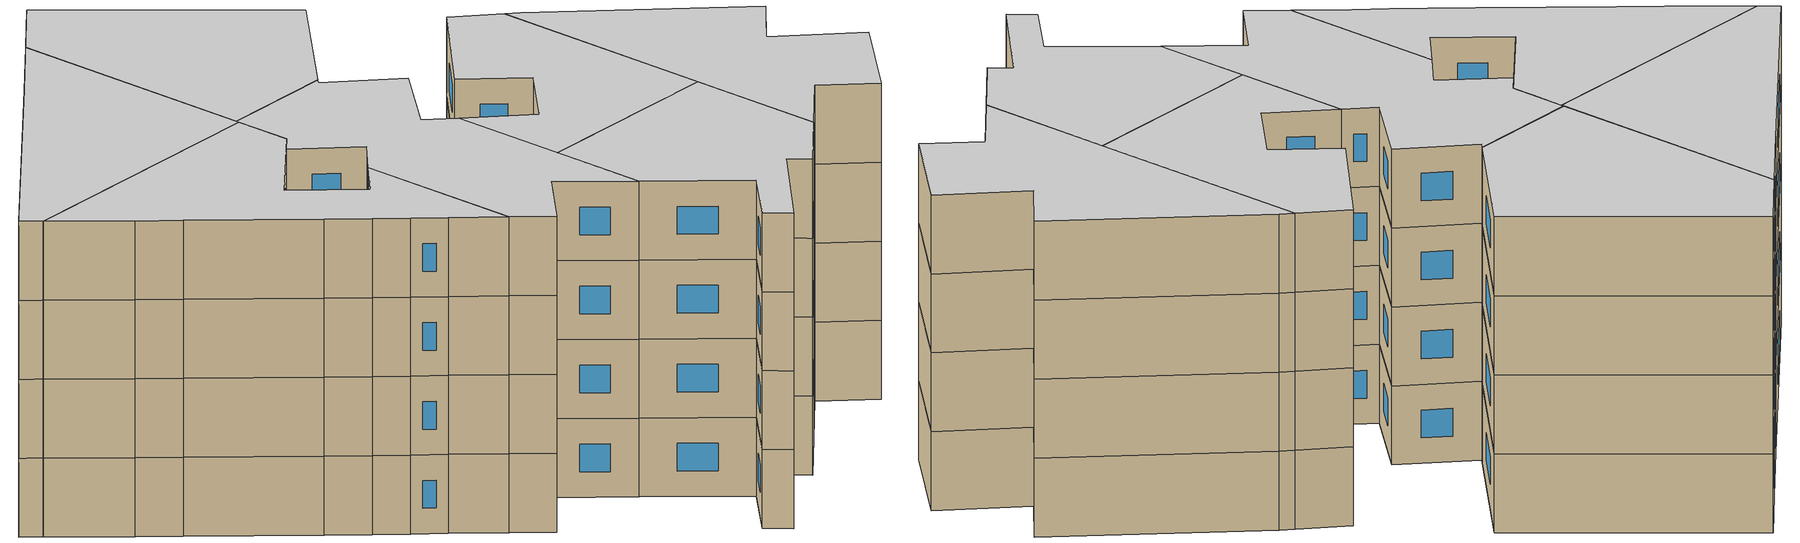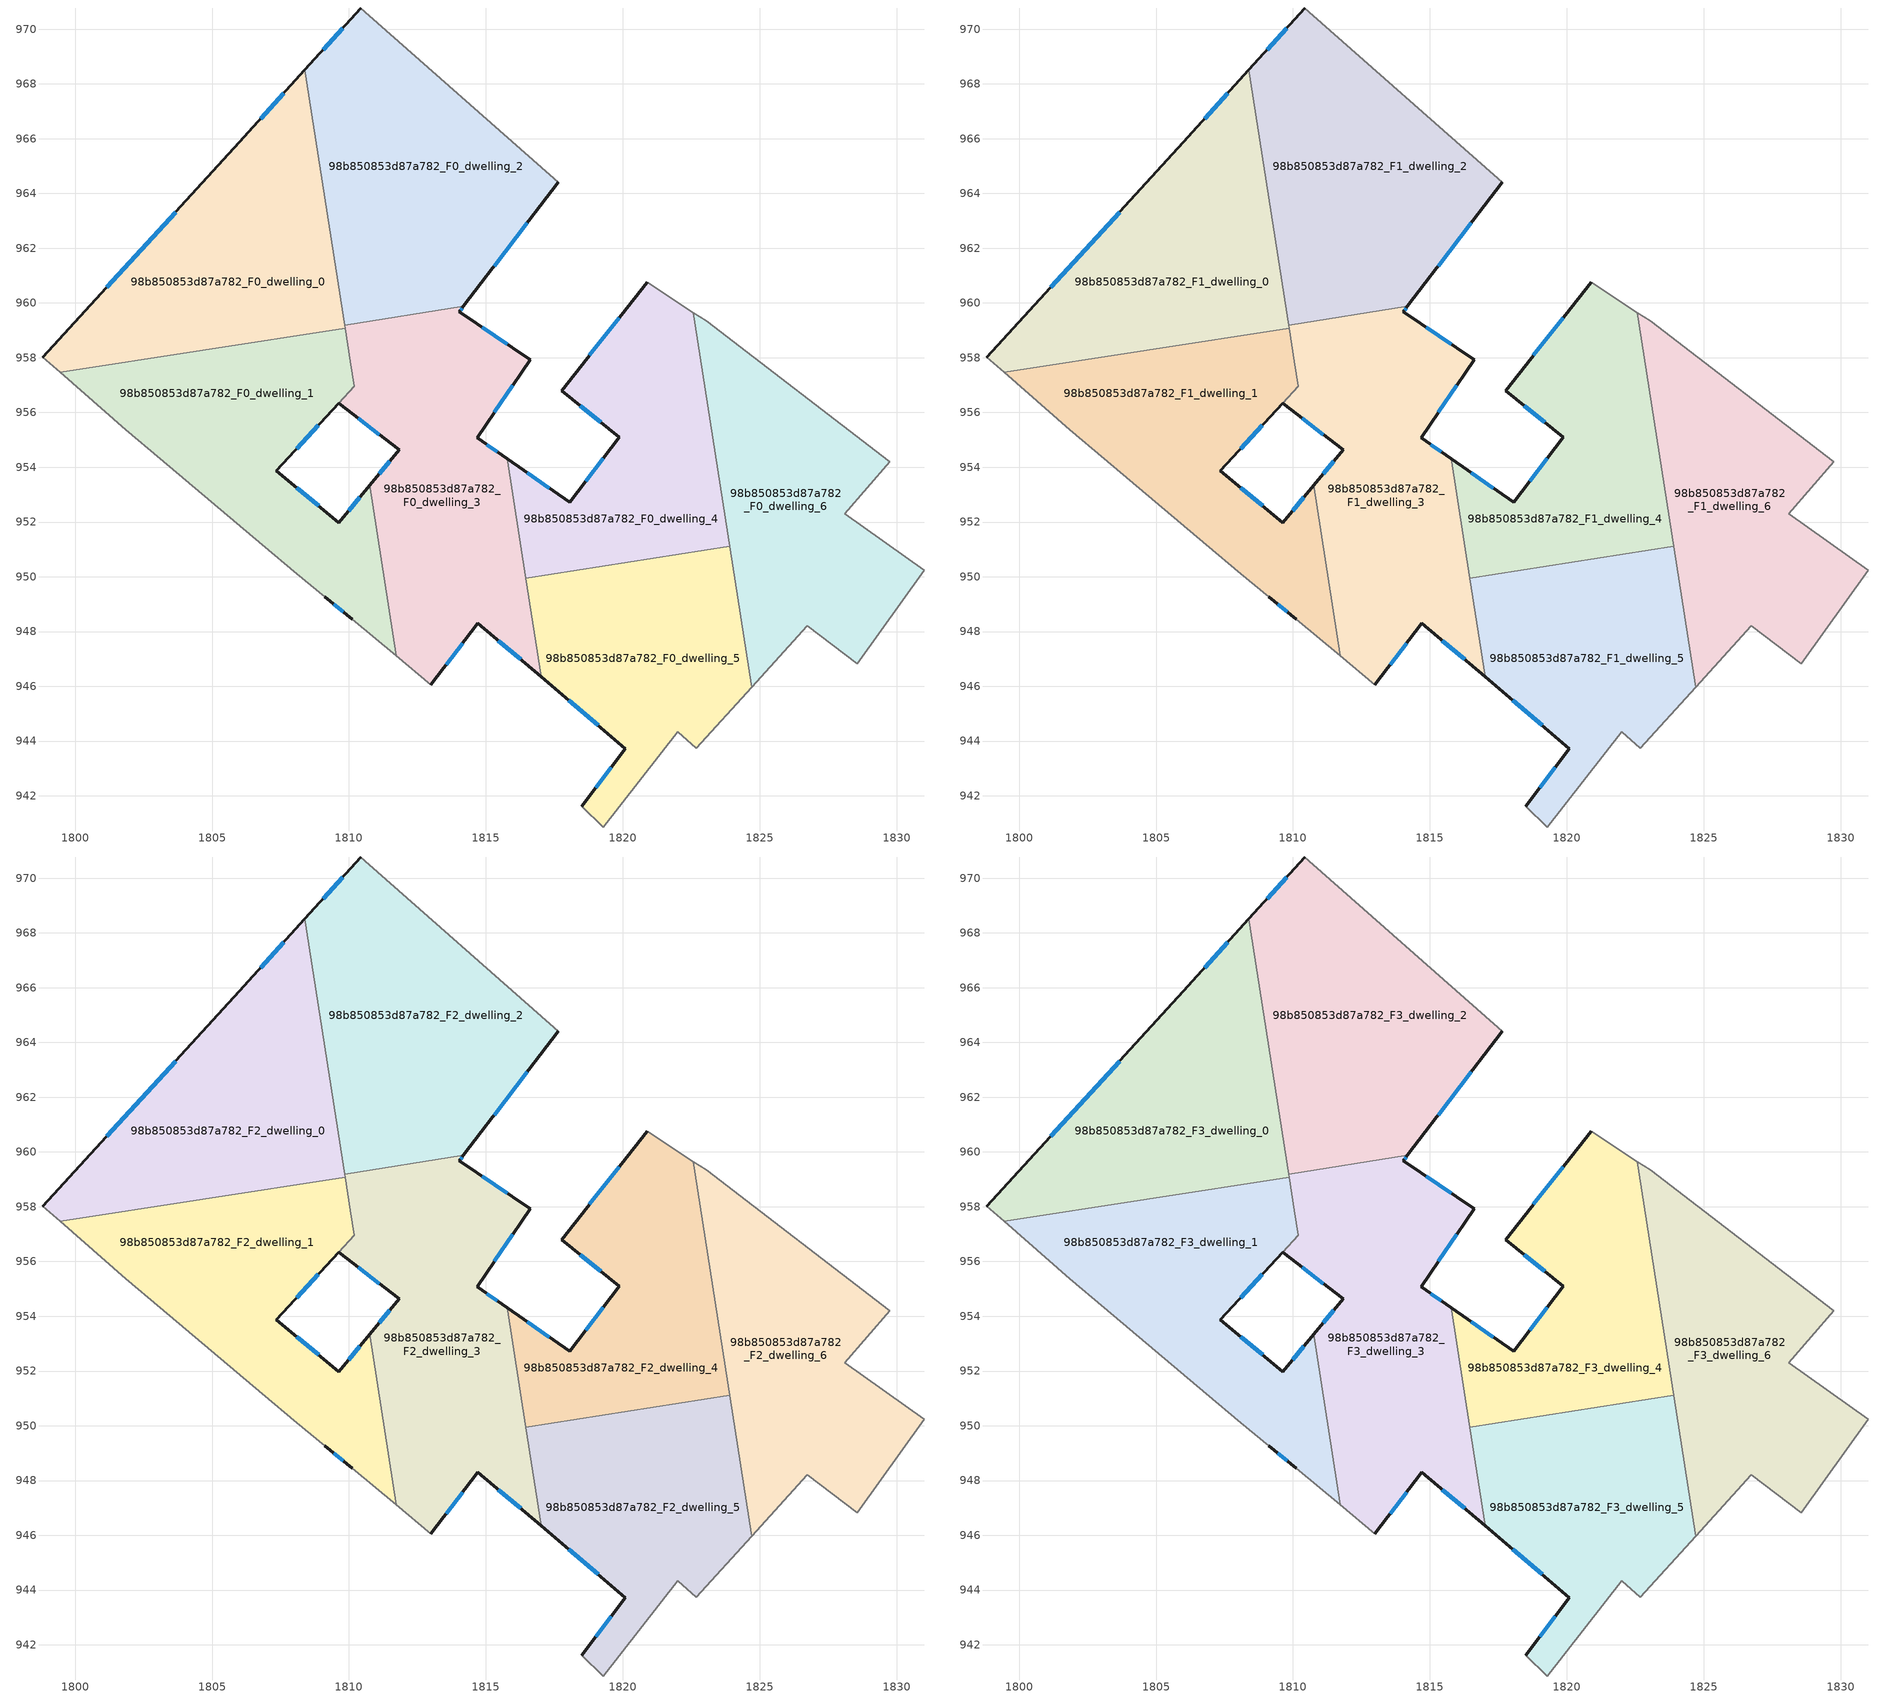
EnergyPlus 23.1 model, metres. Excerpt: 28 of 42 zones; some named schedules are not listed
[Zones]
98b850853d87a782_F0_dwelling_0
 floor ground (EU_floor_Construction): 1808.39,968.52 1809.86,959.08 1799.46,957.46 1798.82,958.02 1806,965.87 z0
 wall outside (EU_wall_Construction): 1808.39,968.52 1806,965.87 1798.82,958.02 z0:3
 wall adiabatic (EU_wall_Construction): 1798.82,958.02 1799.46,957.46 z0:3
 wall to 98b850853d87a782_F0_dwelling_1 (EU_wall_Construction): 1799.46,957.46 1809.86,959.08 z0:3
 wall to 98b850853d87a782_F0_dwelling_2 (EU_wall_Construction): 1809.85,959.19 1808.39,968.52 z0:3
 wall to 98b850853d87a782_F0_dwelling_3 (EU_wall_Construction): 1809.86,959.08 1809.85,959.19 z0:3
 window (EU_Window_Construction): 1807.61,967.66 1806.78,966.73 / 1803.67,963.32 1801.16,960.58 z0.98:2.02
98b850853d87a782_F0_dwelling_1
 floor ground (EU_floor_Construction): 1809.86,959.08 1810.19,956.96 1807.35,953.86 1809.63,951.97 1810.76,953.34 1811.73,947.11 1810.12,948.45 1809.11,949.26 1808.1,950.11 1806.83,951.17 1803.11,954.31 1801.84,955.37 1799.46,957.46 z0
 wall outside (EU_wall_Construction): 1809.11,949.26 1810.12,948.45 / 1810.76,953.34 1809.63,951.97 1807.35,953.86 1809.62,956.33 z0:3
 wall adiabatic (EU_wall_Construction): 1810.12,948.45 1811.73,947.11 / 1799.46,957.46 1801.84,955.37 1803.11,954.31 1806.83,951.17 1808.1,950.11 1809.11,949.26 z0:3
 wall to 98b850853d87a782_F0_dwelling_3 (EU_wall_Construction): 1811.73,947.11 1810.76,953.34 / 1809.62,956.33 1810.19,956.96 1810.05,957.87 1809.86,959.08 z0:3
 window (EU_Window_Construction): 1809.44,949 1809.79,948.72 / 1808.89,952.59 1808.09,953.25 / 1810.39,952.9 1810,952.42 / 1808.09,954.67 1808.88,955.53 z0.98:2.02
98b850853d87a782_F0_dwelling_2
 floor ground (EU_floor_Construction): 1817.64,964.41 1814.18,959.87 1809.85,959.2 1808.39,968.52 1810.43,970.77 z0
 wall outside (EU_wall_Construction): 1814.18,959.87 1817.64,964.41 / 1810.43,970.77 1808.39,968.52 z0:3
 wall adiabatic (EU_wall_Construction): 1817.64,964.41 1810.43,970.77 z0:3
 wall to 98b850853d87a782_F0_dwelling_3 (EU_wall_Construction): 1809.85,959.2 1814.18,959.87 z0:3
 window (EU_Window_Construction): 1815.31,961.35 1816.52,962.94 / 1809.77,970.04 1809.06,969.25 z0.98:2.02
98b850853d87a782_F0_dwelling_3
 floor ground (EU_floor_Construction): 1816.62,957.92 1814.68,955.07 1815.77,954.31 1817.02,946.34 1814.71,948.3 1812.99,946.06 1811.73,947.11 1810.76,953.34 1811.83,954.64 1809.62,956.33 1810.19,956.96 1809.85,959.2 1814.18,959.87 1814.03,959.67 z0
 wall outside (EU_wall_Construction): 1809.62,956.33 1811.83,954.64 1810.76,953.34 / 1815.78,954.31 1814.68,955.07 1816.62,957.92 1814.03,959.67 1814.18,959.87 / 1812.99,946.06 1814.71,948.3 1817.02,946.34 z0:3
 wall adiabatic (EU_wall_Construction): 1811.73,947.11 1812.99,946.06 z0:3
 wall to 98b850853d87a782_F0_dwelling_4 (EU_wall_Construction): 1816.45,949.95 1815.78,954.31 z0:3
 wall to 98b850853d87a782_F0_dwelling_5 (EU_wall_Construction): 1817.02,946.34 1816.45,949.95 z0:3
 window (EU_Window_Construction): 1811.48,954.22 1811.11,953.77 / 1810.34,955.78 1811.11,955.19 / 1814.08,959.74 1814.13,959.81 / 1815.78,958.49 1814.87,959.1 / 1815.31,956 1815.99,957 / 1815.42,954.56 1815.04,954.83 / 1815.46,947.67 1816.27,946.98 / 1813.55,946.79 1814.15,947.58 z0.98:2.02
98b850853d87a782_F0_dwelling_4
 floor ground (EU_floor_Construction): 1822.58,959.65 1823.91,951.12 1816.45,949.95 1815.77,954.31 1818.06,952.72 1819.88,955.09 1817.77,956.79 1820.89,960.75 z0
 wall outside (EU_wall_Construction): 1820.89,960.75 1817.77,956.79 1819.88,955.09 1818.06,952.72 1815.78,954.31 z0:3
 wall adiabatic (EU_wall_Construction): 1822.58,959.65 1820.89,960.75 z0:3
 wall to 98b850853d87a782_F0_dwelling_5 (EU_wall_Construction): 1816.45,949.95 1823.91,951.12 z0:3
 wall to 98b850853d87a782_F0_dwelling_6 (EU_wall_Construction): 1823.91,951.12 1822.58,959.65 z0:3
 window (EU_Window_Construction): 1819.88,959.47 1818.79,958.08 / 1817.32,953.24 1816.52,953.8 / 1819.29,954.32 1818.65,953.49 / 1818.46,956.24 1819.19,955.65 z0.98:2.02
98b850853d87a782_F0_dwelling_5
 floor ground (EU_floor_Construction): 1823.91,951.12 1824.71,945.97 1822.69,943.73 1822.02,944.34 1819.29,940.86 1818.5,941.61 1820.1,943.72 1817.02,946.34 1816.45,949.95 z0
 wall outside (EU_wall_Construction): 1817.02,946.34 1820.1,943.72 1818.5,941.61 z0:3
 wall adiabatic (EU_wall_Construction): 1818.5,941.61 1819.29,940.86 1822.02,944.34 1822.69,943.73 1824.71,945.97 z0:3
 wall to 98b850853d87a782_F0_dwelling_6 (EU_wall_Construction): 1824.71,945.97 1823.91,951.12 z0:3
 window (EU_Window_Construction): 1819.58,943.04 1819.02,942.3 / 1818.02,945.49 1819.1,944.58 z0.98:2.02
98b850853d87a782_F0_dwelling_6
 floor ground (EU_floor_Construction): 1829.75,954.2 1828.11,952.3 1831.01,950.25 1828.57,946.82 1826.74,948.21 1824.71,945.97 1822.58,959.65 1823.05,959.34 z0
 wall adiabatic (EU_wall_Construction): 1824.71,945.97 1826.74,948.21 1828.57,946.82 1831.01,950.25 1828.11,952.3 1829.75,954.2 1823.05,959.34 1822.58,959.65 z0:3
98b850853d87a782_F1_dwelling_0
 floor to 98b850853d87a782_F0_dwelling_0 (EU_floor_Construction): 1808.39,968.52 1809.86,959.08 1799.46,957.46 1798.82,958.02 1806,965.87 z3
 wall outside (EU_wall_Construction): 1808.39,968.52 1806,965.87 1798.82,958.02 z3:6
 wall adiabatic (EU_wall_Construction): 1798.82,958.02 1799.46,957.46 z3:6
 wall to 98b850853d87a782_F1_dwelling_1 (EU_wall_Construction): 1799.46,957.46 1809.86,959.08 z3:6
 wall to 98b850853d87a782_F1_dwelling_2 (EU_wall_Construction): 1809.85,959.19 1808.39,968.52 z3:6
 wall to 98b850853d87a782_F1_dwelling_3 (EU_wall_Construction): 1809.86,959.08 1809.85,959.19 z3:6
 window (EU_Window_Construction): 1807.61,967.66 1806.78,966.73 / 1803.67,963.32 1801.16,960.58 z3.98:5.02
98b850853d87a782_F1_dwelling_1
 floor to 98b850853d87a782_F0_dwelling_1 (EU_floor_Construction): 1809.86,959.08 1810.19,956.96 1807.35,953.86 1809.63,951.97 1810.76,953.34 1811.73,947.11 1810.12,948.45 1809.11,949.26 1808.1,950.11 1806.83,951.17 1803.11,954.31 1801.84,955.37 1799.46,957.46 z3
 wall outside (EU_wall_Construction): 1809.11,949.26 1810.12,948.45 / 1810.76,953.34 1809.63,951.97 1807.35,953.86 1809.62,956.33 z3:6
 wall adiabatic (EU_wall_Construction): 1810.12,948.45 1811.73,947.11 / 1799.46,957.46 1801.84,955.37 1803.11,954.31 1806.83,951.17 1808.1,950.11 1809.11,949.26 z3:6
 wall to 98b850853d87a782_F1_dwelling_3 (EU_wall_Construction): 1811.73,947.11 1810.76,953.34 / 1809.62,956.33 1810.19,956.96 1810.05,957.87 1809.86,959.08 z3:6
 window (EU_Window_Construction): 1809.44,949 1809.79,948.72 / 1808.89,952.59 1808.09,953.25 / 1810.39,952.9 1810,952.42 / 1808.09,954.67 1808.88,955.53 z3.98:5.02
98b850853d87a782_F1_dwelling_2
 floor to 98b850853d87a782_F0_dwelling_2 (EU_floor_Construction): 1817.64,964.41 1814.18,959.87 1809.85,959.2 1808.39,968.52 1810.43,970.77 z3
 wall outside (EU_wall_Construction): 1814.18,959.87 1817.64,964.41 / 1810.43,970.77 1808.39,968.52 z3:6
 wall adiabatic (EU_wall_Construction): 1817.64,964.41 1810.43,970.77 z3:6
 wall to 98b850853d87a782_F1_dwelling_3 (EU_wall_Construction): 1809.85,959.2 1814.18,959.87 z3:6
 window (EU_Window_Construction): 1815.31,961.35 1816.52,962.94 / 1809.77,970.04 1809.06,969.25 z3.98:5.02
98b850853d87a782_F1_dwelling_3
 floor to 98b850853d87a782_F0_dwelling_3 (EU_floor_Construction): 1816.62,957.92 1814.68,955.07 1815.77,954.31 1817.02,946.34 1814.71,948.3 1812.99,946.06 1811.73,947.11 1810.76,953.34 1811.83,954.64 1809.62,956.33 1810.19,956.96 1809.85,959.2 1814.18,959.87 1814.03,959.67 z3
 wall outside (EU_wall_Construction): 1809.62,956.33 1811.83,954.64 1810.76,953.34 / 1815.78,954.31 1814.68,955.07 1816.62,957.92 1814.03,959.67 1814.18,959.87 / 1812.99,946.06 1814.71,948.3 1817.02,946.34 z3:6
 wall adiabatic (EU_wall_Construction): 1811.73,947.11 1812.99,946.06 z3:6
 wall to 98b850853d87a782_F1_dwelling_4 (EU_wall_Construction): 1816.45,949.95 1815.78,954.31 z3:6
 wall to 98b850853d87a782_F1_dwelling_5 (EU_wall_Construction): 1817.02,946.34 1816.45,949.95 z3:6
 window (EU_Window_Construction): 1811.48,954.22 1811.11,953.77 / 1810.34,955.78 1811.11,955.19 / 1814.08,959.74 1814.13,959.81 / 1815.78,958.49 1814.87,959.1 / 1815.31,956 1815.99,957 / 1815.42,954.56 1815.04,954.83 / 1815.46,947.67 1816.27,946.98 / 1813.55,946.79 1814.15,947.58 z3.98:5.02
98b850853d87a782_F1_dwelling_4
 floor to 98b850853d87a782_F0_dwelling_4 (EU_floor_Construction): 1822.58,959.65 1823.91,951.12 1816.45,949.95 1815.77,954.31 1818.06,952.72 1819.88,955.09 1817.77,956.79 1820.89,960.75 z3
 wall outside (EU_wall_Construction): 1820.89,960.75 1817.77,956.79 1819.88,955.09 1818.06,952.72 1815.78,954.31 z3:6
 wall adiabatic (EU_wall_Construction): 1822.58,959.65 1820.89,960.75 z3:6
 wall to 98b850853d87a782_F1_dwelling_5 (EU_wall_Construction): 1816.45,949.95 1823.91,951.12 z3:6
 wall to 98b850853d87a782_F1_dwelling_6 (EU_wall_Construction): 1823.91,951.12 1822.58,959.65 z3:6
 window (EU_Window_Construction): 1819.88,959.47 1818.79,958.08 / 1817.32,953.24 1816.52,953.8 / 1819.29,954.32 1818.65,953.49 / 1818.46,956.24 1819.19,955.65 z3.98:5.02
98b850853d87a782_F1_dwelling_5
 floor to 98b850853d87a782_F0_dwelling_5 (EU_floor_Construction): 1823.91,951.12 1824.71,945.97 1822.69,943.73 1822.02,944.34 1819.29,940.86 1818.5,941.61 1820.1,943.72 1817.02,946.34 1816.45,949.95 z3
 wall outside (EU_wall_Construction): 1817.02,946.34 1820.1,943.72 1818.5,941.61 z3:6
 wall adiabatic (EU_wall_Construction): 1818.5,941.61 1819.29,940.86 1822.02,944.34 1822.69,943.73 1824.71,945.97 z3:6
 wall to 98b850853d87a782_F1_dwelling_6 (EU_wall_Construction): 1824.71,945.97 1823.91,951.12 z3:6
 window (EU_Window_Construction): 1819.58,943.04 1819.02,942.3 / 1818.02,945.49 1819.1,944.58 z3.98:5.02
98b850853d87a782_F1_dwelling_6
 floor to 98b850853d87a782_F0_dwelling_6 (EU_floor_Construction): 1829.75,954.2 1828.11,952.3 1831.01,950.25 1828.57,946.82 1826.74,948.21 1824.71,945.97 1822.58,959.65 1823.05,959.34 z3
 wall adiabatic (EU_wall_Construction): 1824.71,945.97 1826.74,948.21 1828.57,946.82 1831.01,950.25 1828.11,952.3 1829.75,954.2 1823.05,959.34 1822.58,959.65 z3:6
98b850853d87a782_F2_dwelling_0
 floor to 98b850853d87a782_F1_dwelling_0 (EU_floor_Construction): 1808.39,968.52 1809.86,959.08 1799.46,957.46 1798.82,958.02 1806,965.87 z6
 wall outside (EU_wall_Construction): 1808.39,968.52 1806,965.87 1798.82,958.02 z6:9
 wall adiabatic (EU_wall_Construction): 1798.82,958.02 1799.46,957.46 z6:9
 wall to 98b850853d87a782_F2_dwelling_1 (EU_wall_Construction): 1799.46,957.46 1809.86,959.08 z6:9
 wall to 98b850853d87a782_F2_dwelling_2 (EU_wall_Construction): 1809.85,959.19 1808.39,968.52 z6:9
 wall to 98b850853d87a782_F2_dwelling_3 (EU_wall_Construction): 1809.86,959.08 1809.85,959.19 z6:9
 window (EU_Window_Construction): 1807.61,967.66 1806.78,966.73 / 1803.67,963.32 1801.16,960.58 z6.98:8.02
98b850853d87a782_F2_dwelling_1
 floor to 98b850853d87a782_F1_dwelling_1 (EU_floor_Construction): 1809.86,959.08 1810.19,956.96 1807.35,953.86 1809.63,951.97 1810.76,953.34 1811.73,947.11 1810.12,948.45 1809.11,949.26 1808.1,950.11 1806.83,951.17 1803.11,954.31 1801.84,955.37 1799.46,957.46 z6
 wall outside (EU_wall_Construction): 1809.11,949.26 1810.12,948.45 / 1810.76,953.34 1809.63,951.97 1807.35,953.86 1809.62,956.33 z6:9
 wall adiabatic (EU_wall_Construction): 1810.12,948.45 1811.73,947.11 / 1799.46,957.46 1801.84,955.37 1803.11,954.31 1806.83,951.17 1808.1,950.11 1809.11,949.26 z6:9
 wall to 98b850853d87a782_F2_dwelling_3 (EU_wall_Construction): 1811.73,947.11 1810.76,953.34 / 1809.62,956.33 1810.19,956.96 1810.05,957.87 1809.86,959.08 z6:9
 window (EU_Window_Construction): 1809.44,949 1809.79,948.72 / 1808.89,952.59 1808.09,953.25 / 1810.39,952.9 1810,952.42 / 1808.09,954.67 1808.88,955.53 z6.98:8.02
98b850853d87a782_F2_dwelling_2
 floor to 98b850853d87a782_F1_dwelling_2 (EU_floor_Construction): 1817.64,964.41 1814.18,959.87 1809.85,959.2 1808.39,968.52 1810.43,970.77 z6
 wall outside (EU_wall_Construction): 1814.18,959.87 1817.64,964.41 / 1810.43,970.77 1808.39,968.52 z6:9
 wall adiabatic (EU_wall_Construction): 1817.64,964.41 1810.43,970.77 z6:9
 wall to 98b850853d87a782_F2_dwelling_3 (EU_wall_Construction): 1809.85,959.2 1814.18,959.87 z6:9
 window (EU_Window_Construction): 1815.31,961.35 1816.52,962.94 / 1809.77,970.04 1809.06,969.25 z6.98:8.02
98b850853d87a782_F2_dwelling_3
 floor to 98b850853d87a782_F1_dwelling_3 (EU_floor_Construction): 1816.62,957.92 1814.68,955.07 1815.77,954.31 1817.02,946.34 1814.71,948.3 1812.99,946.06 1811.73,947.11 1810.76,953.34 1811.83,954.64 1809.62,956.33 1810.19,956.96 1809.85,959.2 1814.18,959.87 1814.03,959.67 z6
 wall outside (EU_wall_Construction): 1809.62,956.33 1811.83,954.64 1810.76,953.34 / 1815.78,954.31 1814.68,955.07 1816.62,957.92 1814.03,959.67 1814.18,959.87 / 1812.99,946.06 1814.71,948.3 1817.02,946.34 z6:9
 wall adiabatic (EU_wall_Construction): 1811.73,947.11 1812.99,946.06 z6:9
 wall to 98b850853d87a782_F2_dwelling_4 (EU_wall_Construction): 1816.45,949.95 1815.78,954.31 z6:9
 wall to 98b850853d87a782_F2_dwelling_5 (EU_wall_Construction): 1817.02,946.34 1816.45,949.95 z6:9
 window (EU_Window_Construction): 1811.48,954.22 1811.11,953.77 / 1810.34,955.78 1811.11,955.19 / 1814.08,959.74 1814.13,959.81 / 1815.78,958.49 1814.87,959.1 / 1815.31,956 1815.99,957 / 1815.42,954.56 1815.04,954.83 / 1815.46,947.67 1816.27,946.98 / 1813.55,946.79 1814.15,947.58 z6.98:8.02
98b850853d87a782_F2_dwelling_4
 floor to 98b850853d87a782_F1_dwelling_4 (EU_floor_Construction): 1822.58,959.65 1823.91,951.12 1816.45,949.95 1815.77,954.31 1818.06,952.72 1819.88,955.09 1817.77,956.79 1820.89,960.75 z6
 wall outside (EU_wall_Construction): 1820.89,960.75 1817.77,956.79 1819.88,955.09 1818.06,952.72 1815.78,954.31 z6:9
 wall adiabatic (EU_wall_Construction): 1822.58,959.65 1820.89,960.75 z6:9
 wall to 98b850853d87a782_F2_dwelling_5 (EU_wall_Construction): 1816.45,949.95 1823.91,951.12 z6:9
 wall to 98b850853d87a782_F2_dwelling_6 (EU_wall_Construction): 1823.91,951.12 1822.58,959.65 z6:9
 window (EU_Window_Construction): 1819.88,959.47 1818.79,958.08 / 1817.32,953.24 1816.52,953.8 / 1819.29,954.32 1818.65,953.49 / 1818.46,956.24 1819.19,955.65 z6.98:8.02
98b850853d87a782_F2_dwelling_5
 floor to 98b850853d87a782_F1_dwelling_5 (EU_floor_Construction): 1823.91,951.12 1824.71,945.97 1822.69,943.73 1822.02,944.34 1819.29,940.86 1818.5,941.61 1820.1,943.72 1817.02,946.34 1816.45,949.95 z6
 wall outside (EU_wall_Construction): 1817.02,946.34 1820.1,943.72 1818.5,941.61 z6:9
 wall adiabatic (EU_wall_Construction): 1818.5,941.61 1819.29,940.86 1822.02,944.34 1822.69,943.73 1824.71,945.97 z6:9
 wall to 98b850853d87a782_F2_dwelling_6 (EU_wall_Construction): 1824.71,945.97 1823.91,951.12 z6:9
 window (EU_Window_Construction): 1819.58,943.04 1819.02,942.3 / 1818.02,945.49 1819.1,944.58 z6.98:8.02
98b850853d87a782_F2_dwelling_6
 floor to 98b850853d87a782_F1_dwelling_6 (EU_floor_Construction): 1829.75,954.2 1828.11,952.3 1831.01,950.25 1828.57,946.82 1826.74,948.21 1824.71,945.97 1822.58,959.65 1823.05,959.34 z6
 wall adiabatic (EU_wall_Construction): 1824.71,945.97 1826.74,948.21 1828.57,946.82 1831.01,950.25 1828.11,952.3 1829.75,954.2 1823.05,959.34 1822.58,959.65 z6:9
98b850853d87a782_F3_dwelling_0
 floor to 98b850853d87a782_F2_dwelling_0 (EU_floor_Construction): 1808.39,968.52 1809.86,959.08 1799.46,957.46 1798.82,958.02 1806,965.87 z9
 wall outside (EU_wall_Construction): 1808.39,968.52 1806,965.87 1798.82,958.02 z9:12
 wall adiabatic (EU_wall_Construction): 1798.82,958.02 1799.46,957.46 z9:12
 wall to 98b850853d87a782_F3_dwelling_1 (EU_wall_Construction): 1799.46,957.46 1809.86,959.08 z9:12
 wall to 98b850853d87a782_F3_dwelling_2 (EU_wall_Construction): 1809.85,959.19 1808.39,968.52 z9:12
 wall to 98b850853d87a782_F3_dwelling_3 (EU_wall_Construction): 1809.86,959.08 1809.85,959.19 z9:12
 window (EU_Window_Construction): 1807.61,967.66 1806.78,966.73 / 1803.67,963.32 1801.16,960.58 z9.98:11.02
 ceiling to 98b850853d87a782_F4_dwelling_0 (EU_floor_Construction): 1809.86,959.08 1808.39,968.52 1806,965.87 1798.82,958.02 1799.46,957.46 z12
98b850853d87a782_F3_dwelling_1
 floor to 98b850853d87a782_F2_dwelling_1 (EU_floor_Construction): 1809.86,959.08 1810.19,956.96 1807.35,953.86 1809.63,951.97 1810.76,953.34 1811.73,947.11 1810.12,948.45 1809.11,949.26 1808.1,950.11 1806.83,951.17 1803.11,954.31 1801.84,955.37 1799.46,957.46 z9
 wall outside (EU_wall_Construction): 1809.11,949.26 1810.12,948.45 / 1810.76,953.34 1809.63,951.97 1807.35,953.86 1809.62,956.33 z9:12
 wall adiabatic (EU_wall_Construction): 1810.12,948.45 1811.73,947.11 / 1799.46,957.46 1801.84,955.37 1803.11,954.31 1806.83,951.17 1808.1,950.11 1809.11,949.26 z9:12
 wall to 98b850853d87a782_F3_dwelling_3 (EU_wall_Construction): 1811.73,947.11 1810.76,953.34 / 1809.62,956.33 1810.19,956.96 1810.05,957.87 1809.86,959.08 z9:12
 window (EU_Window_Construction): 1809.44,949 1809.79,948.72 / 1808.89,952.59 1808.09,953.25 / 1810.39,952.9 1810,952.42 / 1808.09,954.67 1808.88,955.53 z9.98:11.02
 ceiling to 98b850853d87a782_F4_dwelling_1 (EU_floor_Construction): 1811.73,947.11 1810.76,953.34 1809.63,951.97 1807.35,953.86 1810.19,956.96 1809.86,959.08 1799.46,957.46 1801.84,955.37 1803.11,954.31 1806.83,951.17 1808.1,950.11 1809.11,949.26 1810.12,948.45 z12
98b850853d87a782_F3_dwelling_2
 floor to 98b850853d87a782_F2_dwelling_2 (EU_floor_Construction): 1817.64,964.41 1814.18,959.87 1809.85,959.2 1808.39,968.52 1810.43,970.77 z9
 wall outside (EU_wall_Construction): 1814.18,959.87 1817.64,964.41 / 1810.43,970.77 1808.39,968.52 z9:12
 wall adiabatic (EU_wall_Construction): 1817.64,964.41 1810.43,970.77 z9:12
 wall to 98b850853d87a782_F3_dwelling_3 (EU_wall_Construction): 1809.85,959.2 1814.18,959.87 z9:12
 window (EU_Window_Construction): 1815.31,961.35 1816.52,962.94 / 1809.77,970.04 1809.06,969.25 z9.98:11.02
 ceiling to 98b850853d87a782_F4_dwelling_2 (EU_floor_Construction): 1814.18,959.87 1817.64,964.41 1810.43,970.77 1808.39,968.52 1809.85,959.2 z12
98b850853d87a782_F3_dwelling_3
 floor to 98b850853d87a782_F2_dwelling_3 (EU_floor_Construction): 1816.62,957.92 1814.68,955.07 1815.77,954.31 1817.02,946.34 1814.71,948.3 1812.99,946.06 1811.73,947.11 1810.76,953.34 1811.83,954.64 1809.62,956.33 1810.19,956.96 1809.85,959.2 1814.18,959.87 1814.03,959.67 z9
 wall outside (EU_wall_Construction): 1809.62,956.33 1811.83,954.64 1810.76,953.34 / 1815.78,954.31 1814.68,955.07 1816.62,957.92 1814.03,959.67 1814.18,959.87 / 1812.99,946.06 1814.71,948.3 1817.02,946.34 z9:12
 wall adiabatic (EU_wall_Construction): 1811.73,947.11 1812.99,946.06 z9:12
 wall to 98b850853d87a782_F3_dwelling_4 (EU_wall_Construction): 1816.45,949.95 1815.78,954.31 z9:12
 wall to 98b850853d87a782_F3_dwelling_5 (EU_wall_Construction): 1817.02,946.34 1816.45,949.95 z9:12
 window (EU_Window_Construction): 1811.48,954.22 1811.11,953.77 / 1810.34,955.78 1811.11,955.19 / 1814.08,959.74 1814.13,959.81 / 1815.78,958.49 1814.87,959.1 / 1815.31,956 1815.99,957 / 1815.42,954.56 1815.04,954.83 / 1815.46,947.67 1816.27,946.98 / 1813.55,946.79 1814.15,947.58 z9.98:11.02
 ceiling to 98b850853d87a782_F4_dwelling_3 (EU_floor_Construction): 1817.02,946.34 1815.77,954.31 1814.68,955.07 1816.62,957.92 1814.03,959.67 1814.18,959.87 1809.85,959.2 1810.19,956.96 1809.62,956.33 1811.83,954.64 1810.76,953.34 1811.73,947.11 1812.99,946.06 1814.71,948.3 z12
98b850853d87a782_F3_dwelling_4
 floor to 98b850853d87a782_F2_dwelling_4 (EU_floor_Construction): 1822.58,959.65 1823.91,951.12 1816.45,949.95 1815.77,954.31 1818.06,952.72 1819.88,955.09 1817.77,956.79 1820.89,960.75 z9
 wall outside (EU_wall_Construction): 1820.89,960.75 1817.77,956.79 1819.88,955.09 1818.06,952.72 1815.78,954.31 z9:12
 wall adiabatic (EU_wall_Construction): 1822.58,959.65 1820.89,960.75 z9:12
 wall to 98b850853d87a782_F3_dwelling_5 (EU_wall_Construction): 1816.45,949.95 1823.91,951.12 z9:12
 wall to 98b850853d87a782_F3_dwelling_6 (EU_wall_Construction): 1823.91,951.12 1822.58,959.65 z9:12
 window (EU_Window_Construction): 1819.88,959.47 1818.79,958.08 / 1817.32,953.24 1816.52,953.8 / 1819.29,954.32 1818.65,953.49 / 1818.46,956.24 1819.19,955.65 z9.98:11.02
 ceiling to 98b850853d87a782_F4_dwelling_4 (EU_floor_Construction): 1823.91,951.12 1822.58,959.65 1820.89,960.75 1817.77,956.79 1819.88,955.09 1818.06,952.72 1815.77,954.31 1816.45,949.95 z12
98b850853d87a782_F3_dwelling_5
 floor to 98b850853d87a782_F2_dwelling_5 (EU_floor_Construction): 1823.91,951.12 1824.71,945.97 1822.69,943.73 1822.02,944.34 1819.29,940.86 1818.5,941.61 1820.1,943.72 1817.02,946.34 1816.45,949.95 z9
 wall outside (EU_wall_Construction): 1817.02,946.34 1820.1,943.72 1818.5,941.61 z9:12
 wall adiabatic (EU_wall_Construction): 1818.5,941.61 1819.29,940.86 1822.02,944.34 1822.69,943.73 1824.71,945.97 z9:12
 wall to 98b850853d87a782_F3_dwelling_6 (EU_wall_Construction): 1824.71,945.97 1823.91,951.12 z9:12
 window (EU_Window_Construction): 1819.58,943.04 1819.02,942.3 / 1818.02,945.49 1819.1,944.58 z9.98:11.02
 ceiling to 98b850853d87a782_F4_dwelling_5 (EU_floor_Construction): 1822.69,943.73 1824.71,945.97 1823.91,951.12 1816.45,949.95 1817.02,946.34 1820.1,943.72 1818.5,941.61 1819.29,940.86 1822.02,944.34 z12
98b850853d87a782_F3_dwelling_6
 floor to 98b850853d87a782_F2_dwelling_6 (EU_floor_Construction): 1829.75,954.2 1828.11,952.3 1831.01,950.25 1828.57,946.82 1826.74,948.21 1824.71,945.97 1822.58,959.65 1823.05,959.34 z9
 wall adiabatic (EU_wall_Construction): 1824.71,945.97 1826.74,948.21 1828.57,946.82 1831.01,950.25 1828.11,952.3 1829.75,954.2 1823.05,959.34 1822.58,959.65 z9:12
 ceiling to 98b850853d87a782_F4_dwelling_6 (EU_floor_Construction): 1828.57,946.82 1831.01,950.25 1828.11,952.3 1829.75,954.2 1823.05,959.34 1822.58,959.65 1824.71,945.97 1826.74,948.21 z12
[Building]
EU S2 Campaign: North Axis=0; Terrain=City; Solar Distribution=FullExterior
[Site:Location]
Bologna: Latitude=44.5; Longitude=11.25; Time Zone=1; Elevation=37
[SizingPeriod:WeatherFileDays]
AnnualSizingPeriod: Begin Month=1; Begin Day of Month=1; End Month=12; End Day of Month=31; Day of Week for Start Day=Monday; Use Weather File Daylight Saving Period=No; Use Weather File Rain and Snow Indicators=No
[MATERIAL]
EU_InternalMass_Material: Roughness=MediumRough; Thickness=0.1; Conductivity=1; Density=1800; Specific Heat=900; Thermal Absorptance=0.9; Solar Absorptance=0.7; Visible Absorptance=0.7
[MATERIAL:NOMASS] Roughness=MediumRough; Thermal Absorptance=0.9; Solar Absorptance=0.7; Visible Absorptance=0.7
Name | Thermal Resistance
EU_wall_NoMass | 0.905828
EU_floor_NoMass | 0.67114
[WINDOWMATERIAL:SIMPLEGLAZINGSYSTEM]
EU_Window_SimpleGlazing: UFactor=4.52486; Solar Heat Gain Coefficient=0.85; Visible Transmittance=0.85
[CONSTRUCTION]
EU_wall_Construction: EU_wall_NoMass
EU_floor_Construction: EU_floor_NoMass
EU_Window_Construction: EU_Window_SimpleGlazing
EU_InternalMass_Construction: EU_InternalMass_Material
[ZONE] Type=1; Multiplier=1; Ceiling Height=autocalculate; Floor Area=autocalculate; Part of Total Floor Area=Yes
Name | Volume
98b850853d87a782_F0_dwelling_0; 98b850853d87a782_F1_dwelling_0; 98b850853d87a782_F2_dwelling_0; 98b850853d87a782_F3_dwelling_0 | 168.584
98b850853d87a782_F0_dwelling_1; 98b850853d87a782_F1_dwelling_1; 98b850853d87a782_F2_dwelling_1; 98b850853d87a782_F3_dwelling_1 | 167.365
98b850853d87a782_F0_dwelling_2 | 190.271
98b850853d87a782_F1_dwelling_2; 98b850853d87a782_F2_dwelling_2; 98b850853d87a782_F3_dwelling_2 | 190.272
98b850853d87a782_F0_dwelling_3 | 191.492
98b850853d87a782_F1_dwelling_3; 98b850853d87a782_F2_dwelling_3; 98b850853d87a782_F3_dwelling_3 | 191.493
98b850853d87a782_F0_dwelling_4; 98b850853d87a782_F1_dwelling_4; 98b850853d87a782_F2_dwelling_4; 98b850853d87a782_F3_dwelling_4 | 146.896
98b850853d87a782_F0_dwelling_5; 98b850853d87a782_F1_dwelling_5; 98b850853d87a782_F2_dwelling_5; 98b850853d87a782_F3_dwelling_5 | 146.917
98b850853d87a782_F0_dwelling_6; 98b850853d87a782_F1_dwelling_6; 98b850853d87a782_F2_dwelling_6; 98b850853d87a782_F3_dwelling_6 | 168.604
[INTERNALMASS] Construction=EU_InternalMass_Construction
Name | Zone or ZoneList | Surface Area
98b850853d87a782_F0_dwelling_0_EU_InternalMass | 98b850853d87a782_F0_dwelling_0 | 56.1932
98b850853d87a782_F0_dwelling_1_EU_InternalMass | 98b850853d87a782_F0_dwelling_1 | 55.7898
98b850853d87a782_F0_dwelling_2_EU_InternalMass | 98b850853d87a782_F0_dwelling_2 | 63.4237
98b850853d87a782_F0_dwelling_3_EU_InternalMass | 98b850853d87a782_F0_dwelling_3 | 63.8305
98b850853d87a782_F0_dwelling_4_EU_InternalMass | 98b850853d87a782_F0_dwelling_4 | 48.9677
98b850853d87a782_F0_dwelling_5_EU_InternalMass | 98b850853d87a782_F0_dwelling_5 | 48.9725
98b850853d87a782_F0_dwelling_6_EU_InternalMass | 98b850853d87a782_F0_dwelling_6 | 56.2008
98b850853d87a782_F1_dwelling_0_EU_InternalMass | 98b850853d87a782_F1_dwelling_0 | 56.1932
98b850853d87a782_F1_dwelling_1_EU_InternalMass | 98b850853d87a782_F1_dwelling_1 | 55.7898
98b850853d87a782_F1_dwelling_2_EU_InternalMass | 98b850853d87a782_F1_dwelling_2 | 63.4237
98b850853d87a782_F1_dwelling_3_EU_InternalMass | 98b850853d87a782_F1_dwelling_3 | 63.8305
98b850853d87a782_F1_dwelling_4_EU_InternalMass | 98b850853d87a782_F1_dwelling_4 | 48.9677
98b850853d87a782_F1_dwelling_5_EU_InternalMass | 98b850853d87a782_F1_dwelling_5 | 48.9725
98b850853d87a782_F1_dwelling_6_EU_InternalMass | 98b850853d87a782_F1_dwelling_6 | 56.2008
98b850853d87a782_F2_dwelling_0_EU_InternalMass | 98b850853d87a782_F2_dwelling_0 | 56.1932
98b850853d87a782_F2_dwelling_1_EU_InternalMass | 98b850853d87a782_F2_dwelling_1 | 55.7898
98b850853d87a782_F2_dwelling_2_EU_InternalMass | 98b850853d87a782_F2_dwelling_2 | 63.4237
98b850853d87a782_F2_dwelling_3_EU_InternalMass | 98b850853d87a782_F2_dwelling_3 | 63.8305
98b850853d87a782_F2_dwelling_4_EU_InternalMass | 98b850853d87a782_F2_dwelling_4 | 48.9677
98b850853d87a782_F2_dwelling_5_EU_InternalMass | 98b850853d87a782_F2_dwelling_5 | 48.9725
98b850853d87a782_F2_dwelling_6_EU_InternalMass | 98b850853d87a782_F2_dwelling_6 | 56.2008
98b850853d87a782_F3_dwelling_0_EU_InternalMass | 98b850853d87a782_F3_dwelling_0 | 56.1932
98b850853d87a782_F3_dwelling_1_EU_InternalMass | 98b850853d87a782_F3_dwelling_1 | 55.7898
98b850853d87a782_F3_dwelling_2_EU_InternalMass | 98b850853d87a782_F3_dwelling_2 | 63.4237
98b850853d87a782_F3_dwelling_3_EU_InternalMass | 98b850853d87a782_F3_dwelling_3 | 63.8305
98b850853d87a782_F3_dwelling_4_EU_InternalMass | 98b850853d87a782_F3_dwelling_4 | 48.9677
98b850853d87a782_F3_dwelling_5_EU_InternalMass | 98b850853d87a782_F3_dwelling_5 | 48.9725
98b850853d87a782_F3_dwelling_6_EU_InternalMass | 98b850853d87a782_F3_dwelling_6 | 56.2008
[OTHEREQUIPMENT] Fuel Type=Electricity; Design Level Calculation Method=Watts/Area; Power per Zone Floor Area=1; Fraction Latent=0; Fraction Radiant=0; Fraction Lost=0; Carbon Dioxide Generation Rate=0; EndUse Subcategory=EU_Step8_InternalGains
Name | Zone or ZoneList or Space or SpaceList | Schedule
EU_Step8_InternalGain_98b850853d87a782_F0_dwelling_0_f000 | 98b850853d87a782_F0_dwelling_0 | EU_Step8_GainSchedule_98b850853d87a782_F0_dwelling_0_f000
EU_Step8_InternalGain_98b850853d87a782_F0_dwelling_1_f000 | 98b850853d87a782_F0_dwelling_1 | EU_Step8_GainSchedule_98b850853d87a782_F0_dwelling_1_f000
EU_Step8_InternalGain_98b850853d87a782_F0_dwelling_2_f000 | 98b850853d87a782_F0_dwelling_2 | EU_Step8_GainSchedule_98b850853d87a782_F0_dwelling_2_f000
EU_Step8_InternalGain_98b850853d87a782_F0_dwelling_3_f000 | 98b850853d87a782_F0_dwelling_3 | EU_Step8_GainSchedule_98b850853d87a782_F0_dwelling_3_f000
EU_Step8_InternalGain_98b850853d87a782_F0_dwelling_4_f000 | 98b850853d87a782_F0_dwelling_4 | EU_Step8_GainSchedule_98b850853d87a782_F0_dwelling_4_f000
EU_Step8_InternalGain_98b850853d87a782_F0_dwelling_5_f000 | 98b850853d87a782_F0_dwelling_5 | EU_Step8_GainSchedule_98b850853d87a782_F0_dwelling_5_f000
EU_Step8_InternalGain_98b850853d87a782_F0_dwelling_6_f000 | 98b850853d87a782_F0_dwelling_6 | EU_Step8_GainSchedule_98b850853d87a782_F0_dwelling_6_f000
EU_Step8_InternalGain_98b850853d87a782_F1_dwelling_0_f000 | 98b850853d87a782_F1_dwelling_0 | EU_Step8_GainSchedule_98b850853d87a782_F1_dwelling_0_f000
EU_Step8_InternalGain_98b850853d87a782_F1_dwelling_1_f000 | 98b850853d87a782_F1_dwelling_1 | EU_Step8_GainSchedule_98b850853d87a782_F1_dwelling_1_f000
EU_Step8_InternalGain_98b850853d87a782_F1_dwelling_2_f000 | 98b850853d87a782_F1_dwelling_2 | EU_Step8_GainSchedule_98b850853d87a782_F1_dwelling_2_f000
EU_Step8_InternalGain_98b850853d87a782_F1_dwelling_3_f000 | 98b850853d87a782_F1_dwelling_3 | EU_Step8_GainSchedule_98b850853d87a782_F1_dwelling_3_f000
EU_Step8_InternalGain_98b850853d87a782_F1_dwelling_4_f000 | 98b850853d87a782_F1_dwelling_4 | EU_Step8_GainSchedule_98b850853d87a782_F1_dwelling_4_f000
EU_Step8_InternalGain_98b850853d87a782_F1_dwelling_5_f000 | 98b850853d87a782_F1_dwelling_5 | EU_Step8_GainSchedule_98b850853d87a782_F1_dwelling_5_f000
EU_Step8_InternalGain_98b850853d87a782_F1_dwelling_6_f000 | 98b850853d87a782_F1_dwelling_6 | EU_Step8_GainSchedule_98b850853d87a782_F1_dwelling_6_f000
EU_Step8_InternalGain_98b850853d87a782_F2_dwelling_0_f000 | 98b850853d87a782_F2_dwelling_0 | EU_Step8_GainSchedule_98b850853d87a782_F2_dwelling_0_f000
EU_Step8_InternalGain_98b850853d87a782_F2_dwelling_1_f000 | 98b850853d87a782_F2_dwelling_1 | EU_Step8_GainSchedule_98b850853d87a782_F2_dwelling_1_f000
EU_Step8_InternalGain_98b850853d87a782_F2_dwelling_2_f000 | 98b850853d87a782_F2_dwelling_2 | EU_Step8_GainSchedule_98b850853d87a782_F2_dwelling_2_f000
EU_Step8_InternalGain_98b850853d87a782_F2_dwelling_3_f000 | 98b850853d87a782_F2_dwelling_3 | EU_Step8_GainSchedule_98b850853d87a782_F2_dwelling_3_f000
EU_Step8_InternalGain_98b850853d87a782_F2_dwelling_4_f000 | 98b850853d87a782_F2_dwelling_4 | EU_Step8_GainSchedule_98b850853d87a782_F2_dwelling_4_f000
EU_Step8_InternalGain_98b850853d87a782_F2_dwelling_5_f000 | 98b850853d87a782_F2_dwelling_5 | EU_Step8_GainSchedule_98b850853d87a782_F2_dwelling_5_f000
EU_Step8_InternalGain_98b850853d87a782_F2_dwelling_6_f000 | 98b850853d87a782_F2_dwelling_6 | EU_Step8_GainSchedule_98b850853d87a782_F2_dwelling_6_f000
EU_Step8_InternalGain_98b850853d87a782_F3_dwelling_0_f000 | 98b850853d87a782_F3_dwelling_0 | EU_Step8_GainSchedule_98b850853d87a782_F3_dwelling_0_f000
EU_Step8_InternalGain_98b850853d87a782_F3_dwelling_1_f000 | 98b850853d87a782_F3_dwelling_1 | EU_Step8_GainSchedule_98b850853d87a782_F3_dwelling_1_f000
EU_Step8_InternalGain_98b850853d87a782_F3_dwelling_2_f000 | 98b850853d87a782_F3_dwelling_2 | EU_Step8_GainSchedule_98b850853d87a782_F3_dwelling_2_f000
EU_Step8_InternalGain_98b850853d87a782_F3_dwelling_3_f000 | 98b850853d87a782_F3_dwelling_3 | EU_Step8_GainSchedule_98b850853d87a782_F3_dwelling_3_f000
EU_Step8_InternalGain_98b850853d87a782_F3_dwelling_4_f000 | 98b850853d87a782_F3_dwelling_4 | EU_Step8_GainSchedule_98b850853d87a782_F3_dwelling_4_f000
EU_Step8_InternalGain_98b850853d87a782_F3_dwelling_5_f000 | 98b850853d87a782_F3_dwelling_5 | EU_Step8_GainSchedule_98b850853d87a782_F3_dwelling_5_f000
EU_Step8_InternalGain_98b850853d87a782_F3_dwelling_6_f000 | 98b850853d87a782_F3_dwelling_6 | EU_Step8_GainSchedule_98b850853d87a782_F3_dwelling_6_f000
[ZONEVENTILATION:DESIGNFLOWRATE] Schedule=EU_AlwaysOn; Design Flow Rate Calculation Method=AirChanges/Hour; Air Changes per Hour=0.73129; Ventilation Type=Natural; Fan Pressure Rise=0; Fan Total Efficiency=1; Constant Term Coefficient=1; Temperature Term Coefficient=0; Velocity Term Coefficient=0; Velocity Squared Term Coefficient=0; Minimum Indoor Temperature=-100; Maximum Indoor Temperature=100; Delta Temperature=-100; Minimum Outdoor Temperature=-100; Maximum Outdoor Temperature=100; Maximum Wind Speed=40
Name | Zone or ZoneList or Space or SpaceList
EU_ConstantAir_98b850853d87a782_F0_dwelling_0 | 98b850853d87a782_F0_dwelling_0
EU_ConstantAir_98b850853d87a782_F0_dwelling_1 | 98b850853d87a782_F0_dwelling_1
EU_ConstantAir_98b850853d87a782_F0_dwelling_2 | 98b850853d87a782_F0_dwelling_2
EU_ConstantAir_98b850853d87a782_F0_dwelling_3 | 98b850853d87a782_F0_dwelling_3
EU_ConstantAir_98b850853d87a782_F0_dwelling_4 | 98b850853d87a782_F0_dwelling_4
EU_ConstantAir_98b850853d87a782_F0_dwelling_5 | 98b850853d87a782_F0_dwelling_5
EU_ConstantAir_98b850853d87a782_F0_dwelling_6 | 98b850853d87a782_F0_dwelling_6
EU_ConstantAir_98b850853d87a782_F1_dwelling_0 | 98b850853d87a782_F1_dwelling_0
EU_ConstantAir_98b850853d87a782_F1_dwelling_1 | 98b850853d87a782_F1_dwelling_1
EU_ConstantAir_98b850853d87a782_F1_dwelling_2 | 98b850853d87a782_F1_dwelling_2
EU_ConstantAir_98b850853d87a782_F1_dwelling_3 | 98b850853d87a782_F1_dwelling_3
EU_ConstantAir_98b850853d87a782_F1_dwelling_4 | 98b850853d87a782_F1_dwelling_4
EU_ConstantAir_98b850853d87a782_F1_dwelling_5 | 98b850853d87a782_F1_dwelling_5
EU_ConstantAir_98b850853d87a782_F1_dwelling_6 | 98b850853d87a782_F1_dwelling_6
EU_ConstantAir_98b850853d87a782_F2_dwelling_0 | 98b850853d87a782_F2_dwelling_0
EU_ConstantAir_98b850853d87a782_F2_dwelling_1 | 98b850853d87a782_F2_dwelling_1
EU_ConstantAir_98b850853d87a782_F2_dwelling_2 | 98b850853d87a782_F2_dwelling_2
EU_ConstantAir_98b850853d87a782_F2_dwelling_3 | 98b850853d87a782_F2_dwelling_3
EU_ConstantAir_98b850853d87a782_F2_dwelling_4 | 98b850853d87a782_F2_dwelling_4
EU_ConstantAir_98b850853d87a782_F2_dwelling_5 | 98b850853d87a782_F2_dwelling_5
EU_ConstantAir_98b850853d87a782_F2_dwelling_6 | 98b850853d87a782_F2_dwelling_6
EU_ConstantAir_98b850853d87a782_F3_dwelling_0 | 98b850853d87a782_F3_dwelling_0
EU_ConstantAir_98b850853d87a782_F3_dwelling_1 | 98b850853d87a782_F3_dwelling_1
EU_ConstantAir_98b850853d87a782_F3_dwelling_2 | 98b850853d87a782_F3_dwelling_2
EU_ConstantAir_98b850853d87a782_F3_dwelling_3 | 98b850853d87a782_F3_dwelling_3
EU_ConstantAir_98b850853d87a782_F3_dwelling_4 | 98b850853d87a782_F3_dwelling_4
EU_ConstantAir_98b850853d87a782_F3_dwelling_5 | 98b850853d87a782_F3_dwelling_5
EU_ConstantAir_98b850853d87a782_F3_dwelling_6 | 98b850853d87a782_F3_dwelling_6
[HVACTEMPLATE:ZONE:IDEALLOADSAIRSYSTEM] System Availability Schedule=EU_AlwaysOn; Maximum Heating Supply Air Temperature=50; Minimum Cooling Supply Air Temperature=13; Maximum Heating Supply Air Humidity Ratio=0.0156; Minimum Cooling Supply Air Humidity Ratio=0.0077; Heating Limit=NoLimit; Cooling Limit=NoLimit; Heating Availability Schedule=EU_AlwaysOn; Cooling Availability Schedule=EU_CoolingOff; Dehumidification Control Type=ConstantSensibleHeatRatio; Cooling Sensible Heat Ratio=0.7; Dehumidification Setpoint=60; Humidification Control Type=None; Humidification Setpoint=30; Outdoor Air Method=None; Outdoor Air Flow Rate per Person=0.00944; Outdoor Air Flow Rate per Zone Floor Area=0; Outdoor Air Flow Rate per Zone=0; Demand Controlled Ventilation Type=None; Outdoor Air Economizer Type=NoEconomizer; Heat Recovery Type=None; Sensible Heat Recovery Effectiveness=0.7; Latent Heat Recovery Effectiveness=0.65
Name | Template Thermostat
98b850853d87a782_F0_dwelling_0 | EU_HeatOnly_98b850853d87a782_F0_dwelling_0
98b850853d87a782_F0_dwelling_1 | EU_HeatOnly_98b850853d87a782_F0_dwelling_1
98b850853d87a782_F0_dwelling_2 | EU_HeatOnly_98b850853d87a782_F0_dwelling_2
98b850853d87a782_F0_dwelling_3 | EU_HeatOnly_98b850853d87a782_F0_dwelling_3
98b850853d87a782_F0_dwelling_4 | EU_HeatOnly_98b850853d87a782_F0_dwelling_4
98b850853d87a782_F0_dwelling_5 | EU_HeatOnly_98b850853d87a782_F0_dwelling_5
98b850853d87a782_F0_dwelling_6 | EU_HeatOnly_98b850853d87a782_F0_dwelling_6
98b850853d87a782_F1_dwelling_0 | EU_HeatOnly_98b850853d87a782_F1_dwelling_0
98b850853d87a782_F1_dwelling_1 | EU_HeatOnly_98b850853d87a782_F1_dwelling_1
98b850853d87a782_F1_dwelling_2 | EU_HeatOnly_98b850853d87a782_F1_dwelling_2
98b850853d87a782_F1_dwelling_3 | EU_HeatOnly_98b850853d87a782_F1_dwelling_3
98b850853d87a782_F1_dwelling_4 | EU_HeatOnly_98b850853d87a782_F1_dwelling_4
98b850853d87a782_F1_dwelling_5 | EU_HeatOnly_98b850853d87a782_F1_dwelling_5
98b850853d87a782_F1_dwelling_6 | EU_HeatOnly_98b850853d87a782_F1_dwelling_6
98b850853d87a782_F2_dwelling_0 | EU_HeatOnly_98b850853d87a782_F2_dwelling_0
98b850853d87a782_F2_dwelling_1 | EU_HeatOnly_98b850853d87a782_F2_dwelling_1
98b850853d87a782_F2_dwelling_2 | EU_HeatOnly_98b850853d87a782_F2_dwelling_2
98b850853d87a782_F2_dwelling_3 | EU_HeatOnly_98b850853d87a782_F2_dwelling_3
98b850853d87a782_F2_dwelling_4 | EU_HeatOnly_98b850853d87a782_F2_dwelling_4
98b850853d87a782_F2_dwelling_5 | EU_HeatOnly_98b850853d87a782_F2_dwelling_5
98b850853d87a782_F2_dwelling_6 | EU_HeatOnly_98b850853d87a782_F2_dwelling_6
98b850853d87a782_F3_dwelling_0 | EU_HeatOnly_98b850853d87a782_F3_dwelling_0
98b850853d87a782_F3_dwelling_1 | EU_HeatOnly_98b850853d87a782_F3_dwelling_1
98b850853d87a782_F3_dwelling_2 | EU_HeatOnly_98b850853d87a782_F3_dwelling_2
98b850853d87a782_F3_dwelling_3 | EU_HeatOnly_98b850853d87a782_F3_dwelling_3
98b850853d87a782_F3_dwelling_4 | EU_HeatOnly_98b850853d87a782_F3_dwelling_4
98b850853d87a782_F3_dwelling_5 | EU_HeatOnly_98b850853d87a782_F3_dwelling_5
98b850853d87a782_F3_dwelling_6 | EU_HeatOnly_98b850853d87a782_F3_dwelling_6
[SIZING:ZONE] Zone Cooling Design Supply Air Temperature Input Method=SupplyAirTemperature; Zone Cooling Design Supply Air Temperature=13; Zone Heating Design Supply Air Temperature Input Method=SupplyAirTemperature; Zone Heating Design Supply Air Temperature=50; Zone Cooling Design Supply Air Humidity Ratio=0.008; Zone Heating Design Supply Air Humidity Ratio=0.008; Cooling Design Air Flow Method=DesignDay; Cooling Design Air Flow Rate=0; Cooling Minimum Air Flow per Zone Floor Area=0.000762; Cooling Minimum Air Flow=0; Cooling Minimum Air Flow Fraction=0.2; Heating Design Air Flow Method=DesignDay; Heating Design Air Flow Rate=0; Heating Maximum Air Flow per Zone Floor Area=0.002032; Heating Maximum Air Flow=0.141576; Heating Maximum Air Flow Fraction=0.3; Account for Dedicated Outdoor Air System=No; Dedicated Outdoor Air System Control Strategy=NeutralSupplyAir; Dedicated Outdoor Air Low Setpoint Temperature for Design=autosize; Dedicated Outdoor Air High Setpoint Temperature for Design=autosize; Zone Load Sizing Method=Sensible Load Only No Latent Load; Zone Latent Cooling Design Supply Air Humidity Ratio Input Method=HumidityRatioDifference; Zone Cooling Design Supply Air Humidity Ratio Difference=0.005; Zone Latent Heating Design Supply Air Humidity Ratio Input Method=HumidityRatioDifference; Zone Humidification Design Supply Air Humidity Ratio Difference=0.005
98b850853d87a782_F0_dwelling_0; 98b850853d87a782_F0_dwelling_1; 98b850853d87a782_F0_dwelling_2; 98b850853d87a782_F0_dwelling_3; 98b850853d87a782_F0_dwelling_4; 98b850853d87a782_F0_dwelling_5; 98b850853d87a782_F0_dwelling_6; 98b850853d87a782_F1_dwelling_0; 98b850853d87a782_F1_dwelling_1; 98b850853d87a782_F1_dwelling_2; 98b850853d87a782_F1_dwelling_3; 98b850853d87a782_F1_dwelling_4; 98b850853d87a782_F1_dwelling_5; 98b850853d87a782_F1_dwelling_6; 98b850853d87a782_F2_dwelling_0; 98b850853d87a782_F2_dwelling_1; 98b850853d87a782_F2_dwelling_2; 98b850853d87a782_F2_dwelling_3; 98b850853d87a782_F2_dwelling_4; 98b850853d87a782_F2_dwelling_5; 98b850853d87a782_F2_dwelling_6; 98b850853d87a782_F3_dwelling_0; 98b850853d87a782_F3_dwelling_1; 98b850853d87a782_F3_dwelling_2; 98b850853d87a782_F3_dwelling_3; 98b850853d87a782_F3_dwelling_4; 98b850853d87a782_F3_dwelling_5; 98b850853d87a782_F3_dwelling_6
[SCHEDULE:FILE] Column Number=1; Rows to Skip at Top=0; Number of Hours of Data=8760; Column Separator=Comma; Interpolate to Timestep=No; Minutes per Item=60; Adjust Schedule for Daylight Savings=Yes
Name | File
EU_Step8_GainSchedule_98b850853d87a782_F0_dwelling_0_f000 | ../../schedules/98b850853d87a782/98b850853d87a782_F0_dwelling_0_f000_gain.csv
EU_Step8_GainSchedule_98b850853d87a782_F0_dwelling_1_f000 | ../../schedules/98b850853d87a782/98b850853d87a782_F0_dwelling_1_f000_gain.csv
EU_Step8_GainSchedule_98b850853d87a782_F0_dwelling_2_f000 | ../../schedules/98b850853d87a782/98b850853d87a782_F0_dwelling_2_f000_gain.csv
EU_Step8_GainSchedule_98b850853d87a782_F0_dwelling_3_f000 | ../../schedules/98b850853d87a782/98b850853d87a782_F0_dwelling_3_f000_gain.csv
EU_Step8_GainSchedule_98b850853d87a782_F0_dwelling_4_f000 | ../../schedules/98b850853d87a782/98b850853d87a782_F0_dwelling_4_f000_gain.csv
EU_Step8_GainSchedule_98b850853d87a782_F0_dwelling_5_f000 | ../../schedules/98b850853d87a782/98b850853d87a782_F0_dwelling_5_f000_gain.csv
EU_Step8_GainSchedule_98b850853d87a782_F0_dwelling_6_f000 | ../../schedules/98b850853d87a782/98b850853d87a782_F0_dwelling_6_f000_gain.csv
EU_Step8_GainSchedule_98b850853d87a782_F1_dwelling_0_f000 | ../../schedules/98b850853d87a782/98b850853d87a782_F1_dwelling_0_f000_gain.csv
EU_Step8_GainSchedule_98b850853d87a782_F1_dwelling_1_f000 | ../../schedules/98b850853d87a782/98b850853d87a782_F1_dwelling_1_f000_gain.csv
EU_Step8_GainSchedule_98b850853d87a782_F1_dwelling_2_f000 | ../../schedules/98b850853d87a782/98b850853d87a782_F1_dwelling_2_f000_gain.csv
EU_Step8_GainSchedule_98b850853d87a782_F1_dwelling_3_f000 | ../../schedules/98b850853d87a782/98b850853d87a782_F1_dwelling_3_f000_gain.csv
